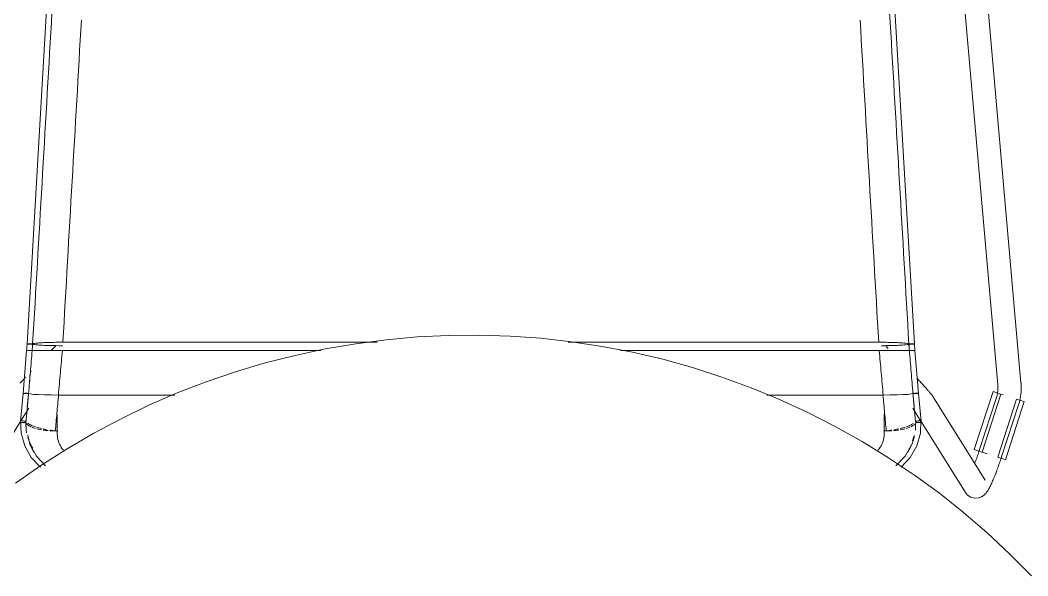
# Model space of a CAD drawing. Header units: millimetres. Extents: x 155920 to 295199, y -4084 to 97293.
# Drawn here: x 220278 to 220799, y 32066 to 32353 of the extents above; entities that cross this region are included whole.
import ezdxf

# ---------------------------------------------------------------- set-up
doc = ezdxf.new("R2010")
doc.units = ezdxf.units.MM
doc.header["$MEASUREMENT"] = 0
doc.layers.add('I-FURN', color=8, linetype='CONTINUOUS', lineweight=9)

msp = doc.modelspace()

# ---------------------------------------------------------------- linework, layer by layer
at = {"layer": 'I-FURN'}
for p, q in [((220795.39, 32165.72), (220756.44, 32609.04)), ((220746.14, 32589.17), (220783.43, 32164.67)), ((220281.43, 32185.84), (220300.72, 32517.75)), ((220740.24, 32185.84), (220720.96, 32517.75)), ((220281.43, 32185.84), (220281.16, 32182.48)), ((220281.5, 32185.87), (220281.43, 32185.84)), ((220281.43, 32185.84), (220281.5, 32185.82)), ((220281.69, 32185.9), (220281.5, 32185.87)), ((220281.5, 32185.82), (220281.69, 32185.79)), ((220281.98, 32185.92), (220281.69, 32185.9)), ((220281.69, 32185.79), (220281.99, 32185.77)), ((220282.36, 32185.94), (220281.98, 32185.92)), ((220281.99, 32185.77), (220282.37, 32185.75)), ((220282.81, 32185.95), (220282.36, 32185.94)), ((220282.37, 32185.75), (220282.82, 32185.74)), ((220283.3, 32185.95), (220282.81, 32185.95)), ((220282.82, 32185.74), (220283.31, 32185.73)), ((220283.8, 32185.95), (220283.3, 32185.95)), ((220283.31, 32185.73), (220283.81, 32185.74)), ((220284.27, 32185.94), (220283.8, 32185.95)), ((220283.81, 32185.74), (220284.28, 32185.74)), ((220285.16, 32186.15), (220284.27, 32185.94)), ((220284.28, 32185.74), (220285.18, 32185.53)), ((220286.91, 32186.35), (220285.16, 32186.15)), ((220289.41, 32186.51), (220286.91, 32186.35)), ((220292.54, 32186.63), (220289.41, 32186.51)), ((220296.1, 32186.71), (220292.54, 32186.63)), ((220299.89, 32186.74), (220296.1, 32186.71)), ((220462.48, 32186.74), (220299.89, 32186.74)), ((220299.89, 32186.74), (220462.48, 32186.74)), ((220451.38, 32185.99), (220435.61, 32183.3)), ((220467.24, 32188.05), (220451.38, 32185.99)), ((220483.18, 32189.48), (220467.24, 32188.05)), ((220499.16, 32190.26), (220483.18, 32189.48)), ((220515.16, 32190.41), (220499.16, 32190.26)), ((220531.15, 32189.92), (220515.16, 32190.41)), ((220547.11, 32188.79), (220531.15, 32189.92)), ((220563.01, 32187.02), (220547.11, 32188.79)), ((220721.79, 32186.74), (220561.22, 32186.74)), ((220561.22, 32186.74), (220721.79, 32186.74)), ((220578.83, 32184.61), (220563.01, 32187.02)), ((220725.57, 32186.71), (220721.79, 32186.74)), ((220729.14, 32186.63), (220725.57, 32186.71)), ((220732.27, 32186.51), (220729.14, 32186.63)), ((220734.77, 32186.35), (220732.27, 32186.51)), ((220736.52, 32186.15), (220734.77, 32186.35)), ((220736.5, 32185.53), (220737.4, 32185.74)), ((220737.41, 32185.94), (220736.52, 32186.15)), ((220737.4, 32185.74), (220737.87, 32185.74)), ((220737.88, 32185.95), (220737.41, 32185.94)), ((220737.87, 32185.74), (220738.37, 32185.73)), ((220738.38, 32185.95), (220737.88, 32185.95)), ((220738.37, 32185.73), (220738.86, 32185.74)), ((220738.87, 32185.95), (220738.38, 32185.95)), ((220738.86, 32185.74), (220739.31, 32185.75)), ((220739.32, 32185.94), (220738.87, 32185.95)), ((220739.31, 32185.75), (220739.69, 32185.77)), ((220739.7, 32185.92), (220739.32, 32185.94)), ((220739.69, 32185.77), (220739.99, 32185.79)), ((220739.99, 32185.9), (220739.7, 32185.92)), ((220740.18, 32185.87), (220739.99, 32185.9)), ((220739.99, 32185.79), (220740.18, 32185.82)), ((220740.24, 32185.84), (220740.18, 32185.87)), ((220740.18, 32185.82), (220740.24, 32185.84)), ((220740.25, 32185.84), (220740.52, 32182.48)), ((220279.33, 32160.28), (220281.16, 32182.48)), ((220281.16, 32182.48), (220281.23, 32182.49)), ((220281.23, 32182.49), (220281.16, 32182.48)), ((220281.23, 32182.48), (220281.16, 32182.48)), ((220281.16, 32182.48), (220281.22, 32182.48)), ((220281.22, 32182.48), (220281.41, 32182.48)), ((220281.23, 32182.49), (220281.42, 32182.49)), ((220281.42, 32182.49), (220281.23, 32182.49)), ((220281.42, 32182.48), (220281.23, 32182.48)), ((220281.41, 32182.48), (220281.71, 32182.48)), ((220281.42, 32182.49), (220281.71, 32182.49)), ((220281.71, 32182.49), (220281.42, 32182.49)), ((220281.71, 32182.48), (220281.42, 32182.48)), ((220281.71, 32182.49), (220282.1, 32182.49)), ((220282.09, 32182.49), (220281.71, 32182.49)), ((220282.09, 32182.48), (220281.71, 32182.48)), ((220281.71, 32182.48), (220282.09, 32182.48)), ((220282.55, 32182.49), (220282.09, 32182.49)), ((220282.54, 32182.48), (220282.09, 32182.48)), ((220282.09, 32182.48), (220282.54, 32182.48)), ((220282.1, 32182.49), (220282.55, 32182.49)), ((220283.03, 32182.48), (220282.54, 32182.48)), ((220282.54, 32182.48), (220283.03, 32182.48)), ((220282.55, 32182.49), (220283.04, 32182.49)), ((220283.04, 32182.49), (220282.55, 32182.49)), ((220283.53, 32182.48), (220283.03, 32182.48)), ((220283.03, 32182.48), (220283.53, 32182.48)), ((220283.04, 32182.49), (220283.54, 32182.49)), ((220283.53, 32182.49), (220283.04, 32182.49)), ((220284, 32182.49), (220283.53, 32182.49)), ((220284, 32182.48), (220283.53, 32182.48)), ((220283.53, 32182.48), (220284, 32182.48)), ((220283.54, 32182.49), (220284.01, 32182.49)), ((220284.89, 32182.46), (220284, 32182.48)), ((220284, 32182.48), (220284.88, 32182.46)), ((220284.88, 32182.46), (220286.63, 32182.45)), ((220286.63, 32182.45), (220284.89, 32182.46)), ((220284.9, 32182.51), (220286.65, 32182.52)), ((220286.65, 32182.52), (220284.9, 32182.51)), ((220285.18, 32185.53), (220286.93, 32185.34)), ((220286.63, 32182.45), (220289.13, 32182.44)), ((220289.13, 32182.44), (220286.64, 32182.45)), ((220286.65, 32182.52), (220289.15, 32182.53)), ((220289.15, 32182.53), (220286.65, 32182.52)), ((220286.93, 32185.34), (220289.43, 32185.18)), ((220289.13, 32182.44), (220292.27, 32182.43)), ((220292.27, 32182.43), (220289.14, 32182.44)), ((220289.43, 32185.18), (220292.54, 32185.06)), ((220295.83, 32182.55), (220292.27, 32182.54)), ((220295.84, 32182.42), (220292.27, 32182.43)), ((220292.27, 32182.43), (220295.84, 32182.42)), ((220292.28, 32182.54), (220295.83, 32182.55)), ((220292.54, 32185.06), (220296.1, 32184.98)), ((220296.4, 32185.1), (220293.83, 32182.43)), ((220299.62, 32182.42), (220295.84, 32182.42)), ((220295.84, 32182.42), (220299.62, 32182.42)), ((220296.1, 32184.98), (220299.78, 32184.95)), ((220433.26, 32182.42), (220299.62, 32182.42)), ((220299.62, 32182.42), (220433.26, 32182.42)), ((220435.61, 32183.3), (220419.96, 32179.97)), ((220594.53, 32181.58), (220578.83, 32184.61)), ((220722.05, 32182.42), (220588.31, 32182.42)), ((220588.31, 32182.42), (220722.05, 32182.42)), ((220610.11, 32177.92), (220594.53, 32181.58)), ((220725.84, 32182.42), (220722.05, 32182.42)), ((220722.05, 32182.42), (220725.84, 32182.42)), ((220722.07, 32182.55), (220725.85, 32182.55)), ((220725.85, 32182.55), (220722.07, 32182.55)), ((220723.33, 32184.95), (220725.58, 32184.98)), ((220726.75, 32183.57), (220725.28, 32185.1)), ((220725.58, 32184.98), (220729.13, 32185.06)), ((220729.41, 32182.43), (220725.84, 32182.42)), ((220725.84, 32182.42), (220729.41, 32182.43)), ((220729.13, 32185.06), (220732.25, 32185.18)), ((220732.54, 32182.44), (220729.41, 32182.43)), ((220729.41, 32182.43), (220732.54, 32182.44)), ((220729.85, 32182.54), (220732.52, 32182.53)), ((220732.53, 32182.53), (220729.85, 32182.54)), ((220732.25, 32185.18), (220734.75, 32185.34)), ((220732.52, 32182.53), (220735.02, 32182.52)), ((220735.03, 32182.52), (220732.53, 32182.53)), ((220735.04, 32182.45), (220732.54, 32182.44)), ((220732.54, 32182.44), (220735.05, 32182.45)), ((220734.75, 32185.34), (220736.5, 32185.53)), ((220735.02, 32182.52), (220736.77, 32182.51)), ((220736.78, 32182.51), (220735.03, 32182.52)), ((220736.79, 32182.46), (220735.05, 32182.45)), ((220735.05, 32182.45), (220736.79, 32182.46)), ((220737.68, 32182.48), (220736.79, 32182.46)), ((220736.79, 32182.46), (220737.68, 32182.48)), ((220737.67, 32182.49), (220738.14, 32182.49)), ((220738.14, 32182.49), (220737.67, 32182.49)), ((220738.15, 32182.48), (220737.68, 32182.48)), ((220737.68, 32182.48), (220738.15, 32182.48)), ((220738.14, 32182.49), (220738.64, 32182.49)), ((220738.64, 32182.49), (220738.14, 32182.49)), ((220738.65, 32182.48), (220738.15, 32182.48)), ((220738.15, 32182.48), (220738.65, 32182.48)), ((220738.64, 32182.49), (220739.13, 32182.49)), ((220739.13, 32182.49), (220738.64, 32182.49)), ((220739.14, 32182.48), (220738.65, 32182.48)), ((220738.65, 32182.48), (220739.14, 32182.48)), ((220739.13, 32182.49), (220739.58, 32182.49)), ((220739.59, 32182.49), (220739.13, 32182.49)), ((220739.59, 32182.48), (220739.14, 32182.48)), ((220739.14, 32182.48), (220739.59, 32182.48)), ((220739.58, 32182.49), (220739.96, 32182.49)), ((220739.97, 32182.49), (220739.59, 32182.49)), ((220739.97, 32182.48), (220739.59, 32182.48)), ((220739.59, 32182.48), (220739.97, 32182.48)), ((220740.26, 32182.48), (220739.97, 32182.48)), ((220739.97, 32182.48), (220740.27, 32182.48)), ((220740.45, 32182.49), (220740.52, 32182.48)), ((220740.52, 32182.48), (220740.45, 32182.49)), ((220740.52, 32182.48), (220740.45, 32182.48)), ((220740.45, 32182.48), (220740.52, 32182.48)), ((220742.34, 32160.28), (220740.52, 32182.48)), ((220404.45, 32176.03), (220389.12, 32171.46)), ((220419.96, 32179.97), (220404.45, 32176.03)), ((220625.53, 32173.64), (220610.11, 32177.92)), ((220283.06, 32171.24), (220283.55, 32171.75)), ((220389.12, 32171.46), (220373.98, 32166.29)), ((220640.76, 32168.75), (220625.53, 32173.64)), ((220277.69, 32165.53), (220278.09, 32165.96)), ((220278.09, 32165.96), (220278.51, 32166.41)), ((220278.51, 32166.41), (220278.93, 32166.86)), ((220278.93, 32166.86), (220279.36, 32167.32)), ((220279.36, 32167.32), (220279.8, 32167.79)), ((220279.8, 32167.79), (220280.25, 32168.27)), ((220280.25, 32168.27), (220280.7, 32168.76)), ((220373.98, 32166.29), (220359.06, 32160.52)), ((220655.78, 32163.25), (220640.76, 32168.75)), ((220742.32, 32167.32), (220741.88, 32167.79)), ((220742.75, 32166.86), (220742.32, 32167.32)), ((220743.17, 32166.41), (220742.75, 32166.86)), ((220743.59, 32165.96), (220743.17, 32166.41)), ((220743.99, 32165.53), (220743.59, 32165.96)), ((220744.38, 32165.1), (220743.99, 32165.53)), ((220744.76, 32164.69), (220744.38, 32165.1)), ((220795.4, 32165.67), (220795.39, 32165.72)), ((220795.47, 32164.53), (220795.4, 32165.67)), ((220277.91, 32145.79), (220279.33, 32160.28)), ((220279.4, 32160.31), (220279.33, 32160.28)), ((220279.33, 32160.28), (220279.4, 32160.31)), ((220279.4, 32160.26), (220279.33, 32160.28)), ((220279.33, 32160.28), (220279.4, 32160.26)), ((220279.58, 32160.33), (220279.4, 32160.31)), ((220279.4, 32160.31), (220279.59, 32160.33)), ((220279.4, 32160.26), (220279.59, 32160.23)), ((220279.88, 32160.36), (220279.58, 32160.33)), ((220279.59, 32160.33), (220279.88, 32160.36)), ((220279.59, 32160.23), (220279.88, 32160.21)), ((220279.89, 32160.21), (220279.59, 32160.23)), ((220279.88, 32160.21), (220280.27, 32160.2)), ((220280.27, 32160.2), (220279.89, 32160.21)), ((220280.71, 32160.38), (220280.26, 32160.37)), ((220280.26, 32160.37), (220280.71, 32160.38)), ((220280.27, 32160.2), (220280.72, 32160.19)), ((220280.73, 32160.19), (220280.27, 32160.2)), ((220281.2, 32160.39), (220280.71, 32160.38)), ((220280.71, 32160.38), (220281.2, 32160.39)), ((220280.72, 32160.19), (220281.21, 32160.18)), ((220281.22, 32160.18), (220280.73, 32160.19)), ((220281.31, 32160.39), (220281.2, 32160.39)), ((220281.2, 32160.39), (220281.31, 32160.39)), ((220281.21, 32160.18), (220281.71, 32160.18)), ((220281.72, 32160.18), (220281.22, 32160.18)), ((220282.17, 32160.38), (220281.7, 32160.39)), ((220281.7, 32160.38), (220282.17, 32160.38)), ((220281.71, 32160.18), (220282.18, 32160.19)), ((220282.19, 32160.19), (220281.72, 32160.18)), ((220282.18, 32160.19), (220283.07, 32160)), ((220283.07, 32160), (220282.19, 32160.19)), ((220284.79, 32159.82), (220283.07, 32160)), ((220283.07, 32160), (220284.81, 32159.82)), ((220287.25, 32159.67), (220284.81, 32159.82)), ((220284.81, 32159.82), (220287.29, 32159.67)), ((220290.32, 32159.56), (220287.28, 32159.67)), ((220287.29, 32159.67), (220290.39, 32159.55)), ((220293.82, 32159.48), (220290.38, 32159.55)), ((220290.39, 32159.55), (220293.82, 32159.48)), ((220359.06, 32160.52), (220344.38, 32154.15)), ((220670.57, 32157.15), (220655.78, 32163.25)), ((220731.3, 32159.55), (220727.85, 32159.48)), ((220727.86, 32159.48), (220731.29, 32159.55)), ((220731.29, 32159.55), (220734.39, 32159.67)), ((220734.39, 32159.67), (220731.36, 32159.56)), ((220734.39, 32159.67), (220736.87, 32159.82)), ((220736.87, 32159.82), (220734.43, 32159.67)), ((220736.87, 32159.82), (220738.61, 32160)), ((220738.61, 32160), (220736.89, 32159.82)), ((220739.49, 32160.19), (220738.61, 32160)), ((220738.61, 32160), (220739.5, 32160.19)), ((220739.96, 32160.18), (220739.49, 32160.19)), ((220739.5, 32160.19), (220739.97, 32160.18)), ((220739.98, 32160.39), (220739.51, 32160.38)), ((220739.51, 32160.38), (220739.98, 32160.38)), ((220740.46, 32160.18), (220739.96, 32160.18)), ((220739.97, 32160.18), (220740.47, 32160.18)), ((220740.95, 32160.19), (220740.46, 32160.18)), ((220740.47, 32160.18), (220740.96, 32160.19)), ((220740.97, 32160.38), (220740.48, 32160.39)), ((220740.48, 32160.39), (220740.97, 32160.38)), ((220741.4, 32160.2), (220740.95, 32160.19)), ((220740.96, 32160.19), (220741.41, 32160.2)), ((220741.42, 32160.37), (220740.97, 32160.38)), ((220740.97, 32160.38), (220741.42, 32160.37)), ((220741.79, 32160.21), (220741.4, 32160.2)), ((220741.41, 32160.2), (220741.79, 32160.21)), ((220741.8, 32160.36), (220741.42, 32160.37)), ((220741.42, 32160.37), (220741.8, 32160.36)), ((220741.79, 32160.21), (220742.09, 32160.23)), ((220742.08, 32160.23), (220741.79, 32160.21)), ((220742.1, 32160.33), (220741.8, 32160.36)), ((220741.8, 32160.36), (220742.09, 32160.33)), ((220742.09, 32160.33), (220742.28, 32160.31)), ((220742.09, 32160.23), (220742.28, 32160.26)), ((220742.28, 32160.31), (220742.1, 32160.33)), ((220742.34, 32160.28), (220742.27, 32160.26)), ((220742.35, 32160.28), (220742.28, 32160.31)), ((220742.28, 32160.31), (220742.34, 32160.28)), ((220742.28, 32160.26), (220742.35, 32160.28)), ((220743.77, 32145.79), (220742.35, 32160.28)), ((220745.13, 32164.29), (220744.76, 32164.69)), ((220745.49, 32163.9), (220745.13, 32164.29)), ((220745.83, 32163.52), (220745.49, 32163.9)), ((220746.16, 32163.16), (220745.83, 32163.52)), ((220746.47, 32162.8), (220746.16, 32163.16)), ((220746.77, 32162.47), (220746.47, 32162.8)), ((220747.06, 32162.14), (220746.77, 32162.47)), ((220747.33, 32161.84), (220747.06, 32162.14)), ((220747.59, 32161.54), (220747.33, 32161.84)), ((220747.84, 32161.26), (220747.59, 32161.54)), ((220748.06, 32161), (220747.84, 32161.26)), ((220748.28, 32160.74), (220748.06, 32161)), ((220748.48, 32160.5), (220748.28, 32160.74)), ((220748.67, 32160.27), (220748.48, 32160.5)), ((220748.85, 32160.05), (220748.67, 32160.27)), ((220749.02, 32159.83), (220748.85, 32160.05)), ((220749.2, 32159.6), (220749.02, 32159.83)), ((220749.38, 32159.34), (220749.2, 32159.6)), ((220780.95, 32161.25), (220771.26, 32131.25)), ((220775.3, 32129.94), (220784.99, 32159.95)), ((220780.95, 32161.25), (220782.9, 32160.62)), ((220782.9, 32160.62), (220784.87, 32159.99)), ((220783.19, 32160.06), (220783.06, 32159.41)), ((220783.31, 32160.71), (220783.19, 32160.06)), ((220783.4, 32161.36), (220783.31, 32160.71)), ((220783.46, 32162.02), (220783.4, 32161.36)), ((220783.44, 32164.67), (220783.48, 32164.01)), ((220783.49, 32162.69), (220783.46, 32162.02)), ((220783.48, 32164.01), (220783.5, 32163.35)), ((220783.5, 32163.35), (220783.49, 32162.69)), ((220785.09, 32159.92), (220786.25, 32159.54)), ((220795.16, 32158.84), (220795.31, 32159.97)), ((220795.31, 32159.97), (220795.42, 32161.11)), ((220795.42, 32161.11), (220795.48, 32162.25)), ((220795.5, 32163.39), (220795.47, 32164.53)), ((220795.48, 32162.25), (220795.5, 32163.39)), ((220293.92, 32159.48), (220297.68, 32159.45)), ((220297.56, 32159.45), (220293.92, 32159.48)), ((220297.68, 32159.45), (220357.8, 32159.45)), ((220357.8, 32159.45), (220297.68, 32159.45)), ((220663.88, 32159.45), (220724, 32159.45)), ((220724, 32159.45), (220663.88, 32159.45)), ((220685.11, 32150.47), (220670.57, 32157.15)), ((220724, 32159.45), (220727.76, 32159.48)), ((220727.76, 32159.48), (220724.12, 32159.45)), ((220749.6, 32159.02), (220749.38, 32159.34)), ((220776.9, 32115.43), (220749.6, 32159.02)), ((220782.69, 32158.11), (220773.98, 32131.29)), ((220782.7, 32158.13), (220782.69, 32158.11)), ((220782.89, 32158.77), (220782.7, 32158.13)), ((220783.06, 32159.41), (220782.89, 32158.77)), ((220793.06, 32157.34), (220783.37, 32127.34)), ((220785.39, 32127.59), (220794.1, 32154.4)), ((220797.1, 32156.04), (220787.41, 32126.03)), ((220793.18, 32157.3), (220795.15, 32156.67)), ((220794.1, 32154.4), (220794.43, 32155.49)), ((220794.43, 32155.49), (220794.72, 32156.6)), ((220794.72, 32156.6), (220794.96, 32157.71)), ((220794.96, 32157.71), (220795.16, 32158.84)), ((220795.15, 32156.67), (220797.1, 32156.04)), ((220278.21, 32146.2), (220282.25, 32152.65)), ((220296.97, 32149.41), (220296.97, 32139.66)), ((220344.38, 32154.15), (220329.97, 32147.21)), ((220699.37, 32143.22), (220685.11, 32150.47)), ((220724.7, 32139.66), (220724.7, 32149.41)), ((220739.43, 32152.65), (220743.47, 32146.2)), ((220254.95, 32109.06), (220277.98, 32145.83)), ((220278.03, 32146.69), (220278.32, 32139.78)), ((220329.97, 32147.21), (220315.85, 32139.69)), ((220743.65, 32146.69), (220743.36, 32139.78)), ((220743.7, 32145.83), (220766.73, 32109.06)), ((220278.32, 32139.78), (220280.19, 32133.26)), ((220297.03, 32140.9), (220295.98, 32140.9)), ((220315.85, 32139.69), (220302.04, 32131.61)), ((220713.33, 32135.4), (220699.37, 32143.22)), ((220725.7, 32140.9), (220724.65, 32140.9)), ((220743.36, 32139.78), (220741.49, 32133.26)), ((220282.9, 32133.66), (220286.27, 32127.83)), ((220726.96, 32127.02), (220713.33, 32135.4)), ((220738.78, 32133.66), (220735.41, 32127.83)), ((220280.19, 32133.26), (220283.58, 32127.25)), ((220302.04, 32131.61), (220288.56, 32122.99)), ((220741.49, 32133.26), (220738.1, 32127.25)), ((220773.21, 32130.62), (220771.26, 32131.25)), ((220772.71, 32127.55), (220772.95, 32128.22)), ((220772.95, 32128.22), (220773.18, 32128.9)), ((220773.18, 32128.9), (220773.41, 32129.58)), ((220775.18, 32129.98), (220773.21, 32130.62)), ((220773.41, 32129.58), (220773.64, 32130.27)), ((220773.64, 32130.27), (220773.87, 32130.96)), ((220773.87, 32130.96), (220773.98, 32131.29)), ((220775.4, 32129.91), (220777.88, 32129.11)), ((220283.58, 32127.25), (220288.33, 32122.1)), ((220286.27, 32127.83), (220290.95, 32122.92)), ((220740.25, 32118.11), (220726.96, 32127.02)), ((220735.41, 32127.83), (220730.73, 32122.92)), ((220738.1, 32127.25), (220733.35, 32122.1)), ((220771.44, 32124.07), (220771.54, 32124.32)), ((220771.54, 32124.32), (220771.77, 32124.94)), ((220771.77, 32124.94), (220772.01, 32125.58)), ((220772.01, 32125.58), (220772.24, 32126.22)), ((220772.24, 32126.22), (220772.48, 32126.88)), ((220772.48, 32126.88), (220772.71, 32127.55)), ((220785.46, 32126.66), (220783.49, 32127.3)), ((220783.75, 32122.75), (220784, 32123.47)), ((220784, 32123.47), (220784.25, 32124.19)), ((220784.25, 32124.19), (220784.5, 32124.92)), ((220784.5, 32124.92), (220784.75, 32125.65)), ((220784.75, 32125.65), (220785, 32126.39)), ((220785, 32126.39), (220785.24, 32127.13)), ((220785.24, 32127.13), (220785.39, 32127.59)), ((220787.41, 32126.03), (220785.46, 32126.66)), ((220288.56, 32122.99), (220275.44, 32113.83)), ((220753.17, 32108.67), (220740.25, 32118.11)), ((220781.72, 32117.4), (220781.97, 32118.02)), ((220781.97, 32118.02), (220782.22, 32118.66)), ((220782.22, 32118.66), (220782.47, 32119.32)), ((220782.47, 32119.32), (220782.73, 32119.98)), ((220782.73, 32119.98), (220782.98, 32120.66)), ((220782.98, 32120.66), (220783.24, 32121.35)), ((220783.24, 32121.35), (220783.49, 32122.05)), ((220783.49, 32122.05), (220783.75, 32122.75)), ((220779.56, 32112.5), (220779.79, 32112.98)), ((220779.79, 32112.98), (220780.02, 32113.47)), ((220780.02, 32113.47), (220780.26, 32113.98)), ((220780.26, 32113.98), (220780.49, 32114.51)), ((220780.49, 32114.51), (220780.73, 32115.05)), ((220780.73, 32115.05), (220780.98, 32115.61)), ((220780.98, 32115.61), (220781.22, 32116.19)), ((220781.22, 32116.19), (220781.47, 32116.79)), ((220781.47, 32116.79), (220781.72, 32117.4)), ((220765.7, 32098.73), (220753.17, 32108.67)), ((220767.63, 32107.94), (220766.73, 32109.06)), ((220767.63, 32107.94), (220769.36, 32106.72)), ((220774.94, 32106.82), (220775.85, 32107.39)), ((220775.85, 32107.39), (220776.48, 32107.91)), ((220776.48, 32107.91), (220776.95, 32108.37)), ((220776.95, 32108.37), (220777.32, 32108.8)), ((220777.32, 32108.8), (220777.63, 32109.2)), ((220777.63, 32109.2), (220777.9, 32109.59)), ((220777.9, 32109.59), (220778.16, 32109.98)), ((220778.16, 32109.98), (220778.4, 32110.37)), ((220778.4, 32110.37), (220778.64, 32110.77)), ((220778.64, 32110.77), (220778.87, 32111.18)), ((220778.87, 32111.18), (220779.1, 32111.61)), ((220779.1, 32111.61), (220779.33, 32112.05)), ((220779.33, 32112.05), (220779.56, 32112.5)), ((220769.36, 32106.72), (220771.59, 32106.13)), ((220771.59, 32106.13), (220773.56, 32106.3)), ((220773.56, 32106.3), (220774.94, 32106.82)), ((220777.82, 32088.29), (220765.7, 32098.73)), ((220789.52, 32077.38), (220777.82, 32088.29)), ((220800.77, 32066), (220789.52, 32077.38))]:
    msp.add_line(p, q, dxfattribs=at)
for points in [[(220303.59, 32517.94), (220300.37, 32462.71), (220293.93, 32352.11), (220287.49, 32241.35), (220284.27, 32185.94)], [(220718.09, 32517.94), (220721.31, 32462.71), (220727.75, 32352.11), (220734.19, 32241.35), (220737.41, 32185.94)], [(220299.89, 32186.74), (220303.08, 32242.26), (220306.28, 32297.79), (220309.47, 32353.23)], [(220712.2, 32353.23), (220715.4, 32297.77), (220718.6, 32242.26), (220721.79, 32186.74)], [(220284.28, 32185.74), (220283.68, 32185.73), (220282.17, 32185.73), (220281.43, 32185.81), (220281.43, 32185.84)], [(220284, 32182.48), (220284.04, 32183.06), (220284.13, 32184.21), (220284.22, 32185.37), (220284.27, 32185.94)], [(220284.01, 32182.49), (220284.05, 32183.03), (220284.14, 32184.12), (220284.23, 32185.2), (220284.28, 32185.74)], [(220737.67, 32182.49), (220737.63, 32183.03), (220737.54, 32184.12), (220737.45, 32185.2), (220737.4, 32185.74)], [(220737.68, 32182.48), (220737.63, 32183.06), (220737.54, 32184.21), (220737.46, 32185.37), (220737.41, 32185.94)], [(220284, 32182.48), (220283.7, 32178.76), (220283.09, 32171.32), (220282.49, 32163.9), (220282.19, 32160.19)], [(220298.59, 32170.93), (220298.94, 32174.76), (220299.28, 32178.59), (220299.62, 32182.42)], [(220722.05, 32182.42), (220722.4, 32178.59), (220722.74, 32174.76), (220723.09, 32170.93)], [(220737.68, 32182.48), (220737.98, 32178.76), (220738.59, 32171.32), (220739.19, 32163.9), (220739.49, 32160.19)], [(220738.2, 32176.17), (220738.23, 32175.76), (220738.27, 32175.35), (220738.3, 32174.94)], [(220297.56, 32159.45), (220297.9, 32163.28), (220298.25, 32167.1), (220298.59, 32170.93)], [(220723.09, 32170.93), (220723.43, 32167.1), (220723.77, 32163.28), (220724.12, 32159.45)], [(220738.6, 32171.33), (220738.9, 32167.67), (220739.2, 32164.02), (220739.51, 32160.38)], [(220280.75, 32145.24), (220280.98, 32147.68), (220281.46, 32152.63), (220281.94, 32157.67), (220282.18, 32160.19)], [(220281.46, 32153.29), (220281.69, 32155.58), (220281.92, 32157.88), (220282.15, 32160.19)], [(220740.93, 32145.24), (220740.69, 32147.68), (220740.22, 32152.63), (220739.74, 32157.67), (220739.5, 32160.19)], [(220740.21, 32153.29), (220739.98, 32155.64), (220739.74, 32158), (220739.51, 32160.38)], [(220295.98, 32140.9), (220296.24, 32143.93), (220296.78, 32150.07), (220297.37, 32156.32), (220297.68, 32159.45)], [(220725.7, 32140.9), (220725.44, 32143.93), (220724.9, 32150.07), (220724.3, 32156.32), (220724, 32159.45)], [(220278.09, 32146.54), (220278.13, 32146.49), (220278.26, 32146.4), (220278.55, 32146.27), (220278.94, 32146.15), (220279.39, 32146.06), (220279.89, 32145.99), (220280.38, 32145.96), (220280.7, 32145.96), (220280.85, 32145.97)], [(220283.3, 32143.07), (220282.6, 32143.39), (220281.46, 32144.09), (220280.89, 32144.84), (220280.75, 32145.24)], [(220280.79, 32144.41), (220280.8, 32143.51), (220280.86, 32142.61), (220280.97, 32141.72)], [(220281.09, 32139.96), (220280.84, 32141.55), (220280.8, 32143.18), (220280.82, 32144.82)], [(220281.76, 32144.88), (220282.16, 32144.56), (220282.69, 32144.23), (220283.33, 32143.92)], [(220738.35, 32143.93), (220738.99, 32144.24), (220739.38, 32144.56), (220739.71, 32144.88)], [(220740.93, 32145.24), (220740.79, 32144.84), (220740.22, 32144.09), (220739.08, 32143.39), (220738.38, 32143.07)], [(220740.78, 32142.46), (220740.85, 32143.1), (220740.85, 32143.76), (220740.85, 32144.41)], [(220283.58, 32143.81), (220284.21, 32143.51), (220284.95, 32143.24), (220285.78, 32142.97)], [(220285.73, 32142.18), (220285, 32142.39), (220284.36, 32142.62), (220283.76, 32142.87)], [(220286.2, 32142.82), (220287, 32142.57), (220287.88, 32142.34), (220288.8, 32142.12)], [(220288.78, 32141.5), (220287.94, 32141.65), (220287.13, 32141.81), (220286.39, 32142)], [(220289.46, 32141.97), (220290.1, 32141.83), (220290.77, 32141.69), (220291.45, 32141.57)], [(220292.27, 32141.07), (220291.36, 32141.14), (220290.48, 32141.25), (220289.63, 32141.37)], [(220293.14, 32141.32), (220293.61, 32141.25), (220294.09, 32141.2), (220294.57, 32141.15)], [(220295.98, 32140.9), (220295.03, 32140.91), (220294.11, 32140.94), (220293.2, 32141)], [(220296.98, 32139.38), (220296.97, 32139.89), (220296.98, 32140.4), (220297.03, 32140.9)], [(220724.65, 32140.9), (220724.69, 32140.4), (220724.71, 32139.89), (220724.71, 32139.38)], [(220728.49, 32141), (220727.58, 32140.94), (220726.65, 32140.91), (220725.7, 32140.9)], [(220727.11, 32141.14), (220727.59, 32141.19), (220728.06, 32141.25), (220728.52, 32141.32)], [(220732.05, 32141.37), (220731.2, 32141.25), (220730.33, 32141.13), (220729.42, 32141.07)], [(220729.85, 32141.52), (220730.67, 32141.65), (220731.44, 32141.81), (220732.22, 32141.97)], [(220732.89, 32142.12), (220733.81, 32142.33), (220734.75, 32142.56), (220735.6, 32142.81)], [(220735.28, 32142), (220734.54, 32141.81), (220733.74, 32141.65), (220732.9, 32141.5)], [(220735.93, 32142.96), (220736.74, 32143.23), (220737.55, 32143.51), (220738.1, 32143.81)], [(220737.93, 32142.87), (220737.34, 32142.62), (220736.69, 32142.39), (220735.95, 32142.18)], [(220740.9, 32143.7), (220740.89, 32142.88), (220740.85, 32142.05), (220740.76, 32141.23)], [(220739.27, 32135.84), (220739.53, 32136.55), (220739.71, 32137.27), (220739.84, 32138.01)]]:
    msp.add_open_spline(points, degree=3, dxfattribs=at)
for points, knots in [([(220281.43, 32185.84), (220281.43, 32185.86), (220281.57, 32185.89), (220281.96, 32185.92), (220282.35, 32185.94), (220282.8, 32185.95), (220283.3, 32185.96), (220283.8, 32185.95), (220284.12, 32185.95), (220284.27, 32185.94)], [-0.498493, -0.498493, -0.498493, -0.498493, -0.375, -0.3125, -0.25, -0.1875, -0.125, -0.0625, 0, 0, 0, 0]), ([(220284.27, 32185.94), (220284.55, 32186.09), (220285.93, 32186.3), (220289.29, 32186.52), (220292.46, 32186.64), (220296.06, 32186.72), (220298.61, 32186.74), (220299.89, 32186.74)], [-1, -1, -1, -1, -0.666667, -0.5, -0.333333, -0.166667, 0, 0, 0, 0]), ([(220299.78, 32184.95), (220297.26, 32184.95), (220293.49, 32185.01), (220289.31, 32185.17), (220285.96, 32185.39), (220284.57, 32185.6), (220284.28, 32185.74)], [-0.996036, -0.996036, -0.996036, -0.996036, -0.6666667, -0.5, -0.3333333, 0, 0, 0, 0]), ([(220721.79, 32186.74), (220723.07, 32186.74), (220725.62, 32186.72), (220729.22, 32186.64), (220732.39, 32186.52), (220735.75, 32186.3), (220737.13, 32186.09), (220737.41, 32185.94)], [-1, -1, -1, -1, -0.833333, -0.666667, -0.5, -0.333333, 0, 0, 0, 0]), ([(220737.4, 32185.74), (220737.11, 32185.6), (220735.72, 32185.39), (220732.37, 32185.17), (220729.21, 32185.05), (220726.1, 32184.98), (220724.09, 32184.96), (220723.33, 32184.95)], [-1, -1, -1, -1, -0.6666667, -0.5, -0.3333333, -0.1666667, -0.0664381, -0.0664381, -0.0664381, -0.0664381]), ([(220740.25, 32185.84), (220740.25, 32185.82), (220740.11, 32185.8), (220739.71, 32185.77), (220739.33, 32185.75), (220738.87, 32185.74), (220738.37, 32185.73), (220737.87, 32185.73), (220737.55, 32185.74), (220737.4, 32185.74)], [-0.5, -0.5, -0.5, -0.5, -0.375, -0.3125, -0.25, -0.1875, -0.125, -0.0625, 0, 0, 0, 0]), ([(220737.41, 32185.94), (220737.63, 32185.95), (220738.13, 32185.96), (220738.76, 32185.95), (220739.22, 32185.94), (220739.63, 32185.93), (220740.09, 32185.9), (220740.25, 32185.86), (220740.25, 32185.84)], [-1, -1, -1, -1, -0.90625, -0.8125, -0.765625, -0.71875, -0.625, -0.501507, -0.501507, -0.501507, -0.501507]), ([(220284, 32182.49), (220283.7, 32178.8), (220283.26, 32173.46), (220282.81, 32168.13), (220282.68, 32166.49)], [0, 0, 0, 0, 0.5, 0.7233886, 0.7233886, 0.7233886, 0.7233886]), ([(220280.75, 32145.24), (220280.6, 32145.22), (220280.32, 32145.18), (220279.89, 32145.17), (220279.52, 32145.18), (220279.23, 32145.2), (220278.96, 32145.24), (220278.71, 32145.28), (220278.48, 32145.35), (220278.29, 32145.41), (220278.09, 32145.51), (220277.99, 32145.6), (220277.96, 32145.64)], [0, 0, 0, 0, 0.0555556, 0.1111111, 0.1666667, 0.1944444, 0.2222222, 0.2777778, 0.3055556, 0.3333333, 0.3888889, 0.4444444, 0.4444444, 0.4444444, 0.4444444]), ([(220740.83, 32145.97), (220741.05, 32145.96), (220741.54, 32145.96), (220742.29, 32146.05), (220742.96, 32146.2), (220743.39, 32146.38), (220743.54, 32146.49), (220743.59, 32146.54)], [-1, -1, -1, -1, -0.90625, -0.8125, -0.71875, -0.625, -0.5625, -0.5625, -0.5625, -0.5625]), ([(220743.72, 32145.64), (220743.7, 32145.62), (220743.66, 32145.57), (220743.55, 32145.5), (220743.36, 32145.4), (220743.04, 32145.3), (220742.64, 32145.22), (220742.29, 32145.19), (220741.91, 32145.17), (220741.47, 32145.17), (220741.11, 32145.21), (220740.93, 32145.24)], [0.5555556, 0.5555556, 0.5555556, 0.5555556, 0.5833333, 0.6180556, 0.6527778, 0.7222222, 0.7916667, 0.8263889, 0.8611111, 0.9305556, 1, 1, 1, 1]), ([(220284.95, 32129.78), (220284.38, 32130.67), (220282.72, 32133.49), (220282.11, 32136.59), (220281.82, 32138.73)], [0.591443, 0.591443, 0.591443, 0.591443, 0.6666667, 0.8236682, 0.8236682, 0.8236682, 0.8236682]), ([(220300.14, 32131.01), (220299.37, 32131.92), (220297.44, 32134.91), (220296.81, 32138.52), (220297.03, 32140.9)], [0.5, 0.5, 0.5, 0.5, 0.6666667, 1, 1, 1, 1]), ([(220724.65, 32140.9), (220724.86, 32138.52), (220724.23, 32134.91), (220722.31, 32131.92), (220721.54, 32131.01)], [0, 0, 0, 0, 0.3333333, 0.5, 0.5, 0.5, 0.5]), ([(220281.82, 32137.63), (220282.22, 32136.29), (220282.95, 32134.33), (220283.95, 32132.5), (220284.3, 32131.92)], [0.2297626, 0.2297626, 0.2297626, 0.2297626, 0.3333333, 0.3824546, 0.3824546, 0.3824546, 0.3824546]), ([(220740.33, 32138.55), (220739.89, 32136.47), (220738.91, 32133.51), (220737.35, 32130.85), (220736.82, 32130.04)], [-0.8210019, -0.8210019, -0.8210019, -0.8210019, -0.6666667, -0.5975811, -0.5975811, -0.5975811, -0.5975811])]:
    msp.add_open_spline(points, degree=3, knots=knots, dxfattribs=at)

doc.saveas('drawing.dxf')
